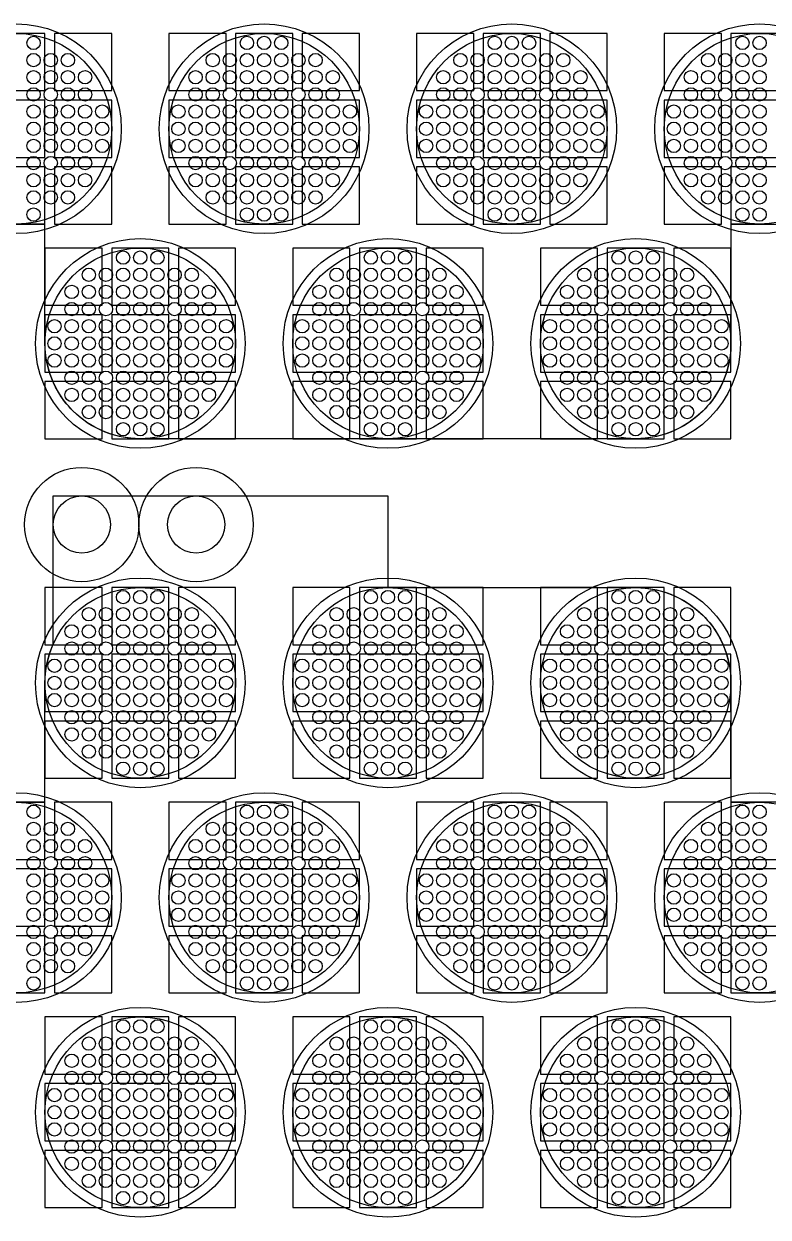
# Model space of a CAD drawing. Extents: x -49 to 54, y -38 to 38.
# Drawn here: x 28.02 to 31.93, y -14.69 to -8.43 of the extents above; entities that cross this region are included whole.
import ezdxf

# ---------------------------------------------------------------- set-up
doc = ezdxf.new("R2010")
doc.units = 0
for name, color, linetype in [('ADHESIVE_VIA_OPENINGS', 30, 'CONTINUOUS'), ('BACK_LAYER', 5, 'CONTINUOUS'), ('COND_LAYER_LOWER_ELECTRODE', 6, 'CONTINUOUS'), ('CONDUCTIVE_LAYER_BACK_LAYER', 2, 'CONTINUOUS'), ('EMITTER', 3, 'CONTINUOUS'), ('LOWER_ELECTRODE', 1, 'CONTINUOUS'), ('SUBSTRATE_VIA', 4, 'CONTINUOUS')]:
    doc.layers.add(name, color=color, linetype=linetype)

msp = doc.modelspace()

# ---------------------------------------------------------------- linework, layer by layer
at = {"layer": 'ADHESIVE_VIA_OPENINGS'}
for centre in [(28.3233, -11.0564), (28.9233, -11.0564)]:
    msp.add_circle(centre, 0.3, dxfattribs=at)
at = {"layer": 'BACK_LAYER'}
for points in [[(27.8302, -8.7805), (28.1302, -8.7805), (28.1302, -8.4805), (27.8302, -8.4805)], [(28.1802, -8.7805), (28.4802, -8.7805), (28.4802, -8.4805), (28.1802, -8.4805)], [(28.7802, -8.7805), (29.0802, -8.7805), (29.0802, -8.4805), (28.7802, -8.4805)], [(29.1302, -8.7805), (29.4302, -8.7805), (29.4302, -8.4805), (29.1302, -8.4805)], [(29.4802, -8.7805), (29.7802, -8.7805), (29.7802, -8.4805), (29.4802, -8.4805)], [(30.0802, -8.7805), (30.3802, -8.7805), (30.3802, -8.4805), (30.0802, -8.4805)], [(30.4302, -8.7805), (30.7302, -8.7805), (30.7302, -8.4805), (30.4302, -8.4805)], [(30.7802, -8.7805), (31.0802, -8.7805), (31.0802, -8.4805), (30.7802, -8.4805)], [(31.3802, -8.7805), (31.6802, -8.7805), (31.6802, -8.4805), (31.3802, -8.4805)], [(31.7302, -8.7805), (32.0302, -8.7805), (32.0302, -8.4805), (31.7302, -8.4805)], [(27.8302, -9.1305), (28.1302, -9.1305), (28.1302, -8.8305), (27.8302, -8.8305)], [(28.1802, -9.1305), (28.4802, -9.1305), (28.4802, -8.8305), (28.1802, -8.8305)], [(28.7802, -9.1305), (29.0802, -9.1305), (29.0802, -8.8305), (28.7802, -8.8305)], [(29.1302, -9.1305), (29.4302, -9.1305), (29.4302, -8.8305), (29.1302, -8.8305)], [(29.4802, -9.1305), (29.7802, -9.1305), (29.7802, -8.8305), (29.4802, -8.8305)], [(30.0802, -9.1305), (30.3802, -9.1305), (30.3802, -8.8305), (30.0802, -8.8305)], [(30.4302, -9.1305), (30.7302, -9.1305), (30.7302, -8.8305), (30.4302, -8.8305)], [(30.7802, -9.1305), (31.0802, -9.1305), (31.0802, -8.8305), (30.7802, -8.8305)], [(31.3802, -9.1305), (31.6802, -9.1305), (31.6802, -8.8305), (31.3802, -8.8305)], [(31.7302, -9.1305), (32.0302, -9.1305), (32.0302, -8.8305), (31.7302, -8.8305)], [(27.8302, -9.4805), (28.1302, -9.4805), (28.1302, -9.1805), (27.8302, -9.1805)], [(28.1802, -9.4805), (28.4802, -9.4805), (28.4802, -9.1805), (28.1802, -9.1805)], [(28.7802, -9.4805), (29.0802, -9.4805), (29.0802, -9.1805), (28.7802, -9.1805)], [(29.1302, -9.4805), (29.4302, -9.4805), (29.4302, -9.1805), (29.1302, -9.1805)], [(29.4802, -9.4805), (29.7802, -9.4805), (29.7802, -9.1805), (29.4802, -9.1805)], [(30.0802, -9.4805), (30.3802, -9.4805), (30.3802, -9.1805), (30.0802, -9.1805)], [(30.4302, -9.4805), (30.7302, -9.4805), (30.7302, -9.1805), (30.4302, -9.1805)], [(30.7802, -9.4805), (31.0802, -9.4805), (31.0802, -9.1805), (30.7802, -9.1805)], [(31.3802, -9.4805), (31.6802, -9.4805), (31.6802, -9.1805), (31.3802, -9.1805)], [(31.7302, -9.4805), (32.0302, -9.4805), (32.0302, -9.1805), (31.7302, -9.1805)], [(28.1302, -9.9063), (28.4302, -9.9063), (28.4302, -9.6063), (28.1302, -9.6063)], [(28.4802, -9.9063), (28.7802, -9.9063), (28.7802, -9.6063), (28.4802, -9.6063)], [(28.8302, -9.9063), (29.1302, -9.9063), (29.1302, -9.6063), (28.8302, -9.6063)], [(29.4302, -9.9063), (29.7302, -9.9063), (29.7302, -9.6063), (29.4302, -9.6063)], [(29.7802, -9.9063), (30.0802, -9.9063), (30.0802, -9.6063), (29.7802, -9.6063)], [(30.1302, -9.9063), (30.4302, -9.9063), (30.4302, -9.6063), (30.1302, -9.6063)], [(30.7302, -9.9063), (31.0302, -9.9063), (31.0302, -9.6063), (30.7302, -9.6063)], [(31.0802, -9.9063), (31.3802, -9.9063), (31.3802, -9.6063), (31.0802, -9.6063)], [(31.4302, -9.9063), (31.7302, -9.9063), (31.7302, -9.6063), (31.4302, -9.6063)], [(28.1302, -10.2563), (28.4302, -10.2563), (28.4302, -9.9563), (28.1302, -9.9563)], [(28.4802, -10.2563), (28.7802, -10.2563), (28.7802, -9.9563), (28.4802, -9.9563)], [(28.8302, -10.2563), (29.1302, -10.2563), (29.1302, -9.9563), (28.8302, -9.9563)], [(29.4302, -10.2563), (29.7302, -10.2563), (29.7302, -9.9563), (29.4302, -9.9563)], [(29.7802, -10.2563), (30.0802, -10.2563), (30.0802, -9.9563), (29.7802, -9.9563)], [(30.1302, -10.2563), (30.4302, -10.2563), (30.4302, -9.9563), (30.1302, -9.9563)], [(30.7302, -10.2563), (31.0302, -10.2563), (31.0302, -9.9563), (30.7302, -9.9563)], [(31.0802, -10.2563), (31.3802, -10.2563), (31.3802, -9.9563), (31.0802, -9.9563)], [(31.4302, -10.2563), (31.7302, -10.2563), (31.7302, -9.9563), (31.4302, -9.9563)], [(28.1302, -10.6063), (28.4302, -10.6063), (28.4302, -10.3063), (28.1302, -10.3063)], [(28.4802, -10.6063), (28.7802, -10.6063), (28.7802, -10.3063), (28.4802, -10.3063)], [(28.8302, -10.6063), (29.1302, -10.6063), (29.1302, -10.3063), (28.8302, -10.3063)], [(29.4302, -10.6063), (29.7302, -10.6063), (29.7302, -10.3063), (29.4302, -10.3063)], [(29.7802, -10.6063), (30.0802, -10.6063), (30.0802, -10.3063), (29.7802, -10.3063)], [(30.1302, -10.6063), (30.4302, -10.6063), (30.4302, -10.3063), (30.1302, -10.3063)], [(30.7302, -10.6063), (31.0302, -10.6063), (31.0302, -10.3063), (30.7302, -10.3063)], [(31.0802, -10.6063), (31.3802, -10.6063), (31.3802, -10.3063), (31.0802, -10.3063)], [(31.4302, -10.6063), (31.7302, -10.6063), (31.7302, -10.3063), (31.4302, -10.3063)], [(28.1302, -11.6867), (28.4302, -11.6867), (28.4302, -11.3867), (28.1302, -11.3867)], [(28.4802, -11.6867), (28.7802, -11.6867), (28.7802, -11.3867), (28.4802, -11.3867)], [(28.8302, -11.6867), (29.1302, -11.6867), (29.1302, -11.3867), (28.8302, -11.3867)], [(29.4302, -11.6867), (29.7302, -11.6867), (29.7302, -11.3867), (29.4302, -11.3867)], [(29.7802, -11.6867), (30.0802, -11.6867), (30.0802, -11.3867), (29.7802, -11.3867)], [(30.1302, -11.6867), (30.4302, -11.6867), (30.4302, -11.3867), (30.1302, -11.3867)], [(30.7302, -11.6867), (31.0302, -11.6867), (31.0302, -11.3867), (30.7302, -11.3867)], [(31.0802, -11.6867), (31.3802, -11.6867), (31.3802, -11.3867), (31.0802, -11.3867)], [(31.4302, -11.6867), (31.7302, -11.6867), (31.7302, -11.3867), (31.4302, -11.3867)], [(28.1302, -12.0367), (28.4302, -12.0367), (28.4302, -11.7367), (28.1302, -11.7367)], [(28.4802, -12.0367), (28.7802, -12.0367), (28.7802, -11.7367), (28.4802, -11.7367)], [(28.8302, -12.0367), (29.1302, -12.0367), (29.1302, -11.7367), (28.8302, -11.7367)], [(29.4302, -12.0367), (29.7302, -12.0367), (29.7302, -11.7367), (29.4302, -11.7367)], [(29.7802, -12.0367), (30.0802, -12.0367), (30.0802, -11.7367), (29.7802, -11.7367)], [(30.1302, -12.0367), (30.4302, -12.0367), (30.4302, -11.7367), (30.1302, -11.7367)], [(30.7302, -12.0367), (31.0302, -12.0367), (31.0302, -11.7367), (30.7302, -11.7367)], [(31.0802, -12.0367), (31.3802, -12.0367), (31.3802, -11.7367), (31.0802, -11.7367)], [(31.4302, -12.0367), (31.7302, -12.0367), (31.7302, -11.7367), (31.4302, -11.7367)], [(28.1302, -12.3867), (28.4302, -12.3867), (28.4302, -12.0867), (28.1302, -12.0867)], [(28.4802, -12.3867), (28.7802, -12.3867), (28.7802, -12.0867), (28.4802, -12.0867)], [(28.8302, -12.3867), (29.1302, -12.3867), (29.1302, -12.0867), (28.8302, -12.0867)], [(29.4302, -12.3867), (29.7302, -12.3867), (29.7302, -12.0867), (29.4302, -12.0867)], [(29.7802, -12.3867), (30.0802, -12.3867), (30.0802, -12.0867), (29.7802, -12.0867)], [(30.1302, -12.3867), (30.4302, -12.3867), (30.4302, -12.0867), (30.1302, -12.0867)], [(30.7302, -12.3867), (31.0302, -12.3867), (31.0302, -12.0867), (30.7302, -12.0867)], [(31.0802, -12.3867), (31.3802, -12.3867), (31.3802, -12.0867), (31.0802, -12.0867)], [(31.4302, -12.3867), (31.7302, -12.3867), (31.7302, -12.0867), (31.4302, -12.0867)], [(27.8302, -12.8125), (28.1302, -12.8125), (28.1302, -12.5125), (27.8302, -12.5125)], [(28.1802, -12.8125), (28.4802, -12.8125), (28.4802, -12.5125), (28.1802, -12.5125)], [(28.7802, -12.8125), (29.0802, -12.8125), (29.0802, -12.5125), (28.7802, -12.5125)], [(29.1302, -12.8125), (29.4302, -12.8125), (29.4302, -12.5125), (29.1302, -12.5125)], [(29.4802, -12.8125), (29.7802, -12.8125), (29.7802, -12.5125), (29.4802, -12.5125)], [(30.0802, -12.8125), (30.3802, -12.8125), (30.3802, -12.5125), (30.0802, -12.5125)], [(30.4302, -12.8125), (30.7302, -12.8125), (30.7302, -12.5125), (30.4302, -12.5125)], [(30.7802, -12.8125), (31.0802, -12.8125), (31.0802, -12.5125), (30.7802, -12.5125)], [(31.3802, -12.8125), (31.6802, -12.8125), (31.6802, -12.5125), (31.3802, -12.5125)], [(31.7302, -12.8125), (32.0302, -12.8125), (32.0302, -12.5125), (31.7302, -12.5125)], [(27.8302, -13.1625), (28.1302, -13.1625), (28.1302, -12.8625), (27.8302, -12.8625)], [(28.1802, -13.1625), (28.4802, -13.1625), (28.4802, -12.8625), (28.1802, -12.8625)], [(28.7802, -13.1625), (29.0802, -13.1625), (29.0802, -12.8625), (28.7802, -12.8625)], [(29.1302, -13.1625), (29.4302, -13.1625), (29.4302, -12.8625), (29.1302, -12.8625)], [(29.4802, -13.1625), (29.7802, -13.1625), (29.7802, -12.8625), (29.4802, -12.8625)], [(30.0802, -13.1625), (30.3802, -13.1625), (30.3802, -12.8625), (30.0802, -12.8625)], [(30.4302, -13.1625), (30.7302, -13.1625), (30.7302, -12.8625), (30.4302, -12.8625)], [(30.7802, -13.1625), (31.0802, -13.1625), (31.0802, -12.8625), (30.7802, -12.8625)], [(31.3802, -13.1625), (31.6802, -13.1625), (31.6802, -12.8625), (31.3802, -12.8625)], [(31.7302, -13.1625), (32.0302, -13.1625), (32.0302, -12.8625), (31.7302, -12.8625)], [(27.8302, -13.5125), (28.1302, -13.5125), (28.1302, -13.2125), (27.8302, -13.2125)], [(28.1802, -13.5125), (28.4802, -13.5125), (28.4802, -13.2125), (28.1802, -13.2125)], [(28.7802, -13.5125), (29.0802, -13.5125), (29.0802, -13.2125), (28.7802, -13.2125)], [(29.1302, -13.5125), (29.4302, -13.5125), (29.4302, -13.2125), (29.1302, -13.2125)], [(29.4802, -13.5125), (29.7802, -13.5125), (29.7802, -13.2125), (29.4802, -13.2125)], [(30.0802, -13.5125), (30.3802, -13.5125), (30.3802, -13.2125), (30.0802, -13.2125)], [(30.4302, -13.5125), (30.7302, -13.5125), (30.7302, -13.2125), (30.4302, -13.2125)], [(30.7802, -13.5125), (31.0802, -13.5125), (31.0802, -13.2125), (30.7802, -13.2125)], [(31.3802, -13.5125), (31.6802, -13.5125), (31.6802, -13.2125), (31.3802, -13.2125)], [(31.7302, -13.5125), (32.0302, -13.5125), (32.0302, -13.2125), (31.7302, -13.2125)], [(28.1302, -13.9384), (28.4302, -13.9384), (28.4302, -13.6384), (28.1302, -13.6384)], [(28.4802, -13.9384), (28.7802, -13.9384), (28.7802, -13.6384), (28.4802, -13.6384)], [(28.8302, -13.9384), (29.1302, -13.9384), (29.1302, -13.6384), (28.8302, -13.6384)], [(29.4302, -13.9384), (29.7302, -13.9384), (29.7302, -13.6384), (29.4302, -13.6384)], [(29.7802, -13.9384), (30.0802, -13.9384), (30.0802, -13.6384), (29.7802, -13.6384)], [(30.1302, -13.9384), (30.4302, -13.9384), (30.4302, -13.6384), (30.1302, -13.6384)], [(30.7302, -13.9384), (31.0302, -13.9384), (31.0302, -13.6384), (30.7302, -13.6384)], [(31.0802, -13.9384), (31.3802, -13.9384), (31.3802, -13.6384), (31.0802, -13.6384)], [(31.4302, -13.9384), (31.7302, -13.9384), (31.7302, -13.6384), (31.4302, -13.6384)], [(28.1302, -14.2884), (28.4302, -14.2884), (28.4302, -13.9884), (28.1302, -13.9884)], [(28.4802, -14.2884), (28.7802, -14.2884), (28.7802, -13.9884), (28.4802, -13.9884)], [(28.8302, -14.2884), (29.1302, -14.2884), (29.1302, -13.9884), (28.8302, -13.9884)], [(29.4302, -14.2884), (29.7302, -14.2884), (29.7302, -13.9884), (29.4302, -13.9884)], [(29.7802, -14.2884), (30.0802, -14.2884), (30.0802, -13.9884), (29.7802, -13.9884)], [(30.1302, -14.2884), (30.4302, -14.2884), (30.4302, -13.9884), (30.1302, -13.9884)], [(30.7302, -14.2884), (31.0302, -14.2884), (31.0302, -13.9884), (30.7302, -13.9884)], [(31.0802, -14.2884), (31.3802, -14.2884), (31.3802, -13.9884), (31.0802, -13.9884)], [(31.4302, -14.2884), (31.7302, -14.2884), (31.7302, -13.9884), (31.4302, -13.9884)], [(28.1302, -14.6384), (28.4302, -14.6384), (28.4302, -14.3384), (28.1302, -14.3384)], [(28.4802, -14.6384), (28.7802, -14.6384), (28.7802, -14.3384), (28.4802, -14.3384)], [(28.8302, -14.6384), (29.1302, -14.6384), (29.1302, -14.3384), (28.8302, -14.3384)], [(29.4302, -14.6384), (29.7302, -14.6384), (29.7302, -14.3384), (29.4302, -14.3384)], [(29.7802, -14.6384), (30.0802, -14.6384), (30.0802, -14.3384), (29.7802, -14.3384)], [(30.1302, -14.6384), (30.4302, -14.6384), (30.4302, -14.3384), (30.1302, -14.3384)], [(30.7302, -14.6384), (31.0302, -14.6384), (31.0302, -14.3384), (30.7302, -14.3384)], [(31.0802, -14.6384), (31.3802, -14.6384), (31.3802, -14.3384), (31.0802, -14.3384)], [(31.4302, -14.6384), (31.7302, -14.6384), (31.7302, -14.3384), (31.4302, -14.3384)]]:
    msp.add_lwpolyline(points, close=True, dxfattribs=at)
at = {"layer": 'COND_LAYER_LOWER_ELECTRODE'}
for centre in [(27.9802, -8.9805), (29.2802, -8.9805), (30.5802, -8.9805), (31.8802, -8.9805), (28.6302, -10.1063), (29.9302, -10.1063), (31.2302, -10.1063), (28.6302, -11.8867), (29.9302, -11.8867), (31.2302, -11.8867), (27.9802, -13.0125), (29.2802, -13.0125), (30.5802, -13.0125), (31.8802, -13.0125), (28.6302, -14.1384), (29.9302, -14.1384), (31.2302, -14.1384)]:
    msp.add_circle(centre, 0.55, dxfattribs=at)
at = {"layer": 'CONDUCTIVE_LAYER_BACK_LAYER'}
for points in [[(31.9298, -9.478), (31.91, -9.4796), (31.8902, -9.4804), (31.7302, -9.4804), (31.7302, -10.1063), (31.7298, -10.1262), (31.7286, -10.146), (31.7267, -10.1658), (31.7239, -10.1855), (31.7204, -10.2051), (31.7161, -10.2245), (31.711, -10.2437), (31.7051, -10.2627), (31.6985, -10.2815), (31.6912, -10.2999), (31.6831, -10.3181), (31.6744, -10.336), (31.6649, -10.3534), (31.6547, -10.3705), (31.6439, -10.3872), (31.6324, -10.4034), (31.6203, -10.4192), (31.6075, -10.4344), (31.5942, -10.4492), (31.5802, -10.4634), (31.5658, -10.477), (31.5508, -10.49), (31.5353, -10.5025), (31.5193, -10.5143), (31.5028, -10.5255), (31.4859, -10.536), (31.4687, -10.5458), (31.451, -10.5549), (31.433, -10.5634), (31.4147, -10.5711), (31.396, -10.578), (31.3771, -10.5842), (31.358, -10.5897), (31.3387, -10.5944), (31.3192, -10.5983), (31.2996, -10.6015), (31.2798, -10.6038), (31.26, -10.6054), (31.2402, -10.6062), (28.6203, -10.6062), (28.6004, -10.6054), (28.5806, -10.6038), (28.5609, -10.6015), (28.5412, -10.5983), (28.5217, -10.5944), (28.5024, -10.5897), (28.4833, -10.5842), (28.4644, -10.578), (28.4458, -10.5711), (28.4275, -10.5634), (28.4094, -10.5549), (28.3918, -10.5458), (28.3745, -10.536), (28.3576, -10.5255), (28.3412, -10.5143), (28.3252, -10.5025), (28.3097, -10.49), (28.2947, -10.477), (28.2802, -10.4634), (28.2663, -10.4492), (28.2529, -10.4344), (28.2402, -10.4192), (28.2281, -10.4034), (28.2166, -10.3872), (28.2057, -10.3705), (28.1956, -10.3534), (28.1861, -10.336), (28.1773, -10.3181), (28.1692, -10.2999), (28.1619, -10.2815), (28.1553, -10.2627), (28.1495, -10.2437), (28.1444, -10.2245), (28.1401, -10.2051), (28.1365, -10.1855), (28.1338, -10.1658), (28.1318, -10.146), (28.1306, -10.1262), (28.1302, -10.1063), (28.1302, -9.4804), (27.9703, -9.4804)], [(27.9703, -12.5126), (28.1302, -12.5126), (28.1302, -11.8867), (28.1306, -11.8668), (28.1318, -11.847), (28.1338, -11.8272), (28.1365, -11.8075), (28.1401, -11.7879), (28.1444, -11.7685), (28.1495, -11.7493), (28.1553, -11.7303), (28.1619, -11.7115), (28.1692, -11.6931), (28.1733, -11.6839), (28.1733, -10.9064), (29.9302, -10.9064), (29.9302, -11.3868), (31.2402, -11.3868), (31.26, -11.3876), (31.2798, -11.3892), (31.2996, -11.3915), (31.3192, -11.3947), (31.3387, -11.3986), (31.358, -11.4033), (31.3771, -11.4088), (31.396, -11.415), (31.4147, -11.422), (31.433, -11.4297), (31.451, -11.4381), (31.4687, -11.4472), (31.4859, -11.457), (31.5028, -11.4675), (31.5193, -11.4787), (31.5353, -11.4905), (31.5508, -11.503), (31.5658, -11.516), (31.5802, -11.5296), (31.5942, -11.5438), (31.6075, -11.5586), (31.6203, -11.5738), (31.6324, -11.5896), (31.6439, -11.6058), (31.6547, -11.6225), (31.6649, -11.6396), (31.6744, -11.657), (31.6831, -11.6749), (31.6912, -11.6931), (31.6985, -11.7115), (31.7051, -11.7303), (31.711, -11.7493), (31.7161, -11.7685), (31.7204, -11.7879), (31.7239, -11.8075), (31.7267, -11.8272), (31.7286, -11.847), (31.7298, -11.8668), (31.7302, -11.8867), (31.7302, -12.5126), (31.8902, -12.5126), (31.91, -12.5134), (31.9298, -12.515)]]:
    msp.add_lwpolyline(points, dxfattribs=at)
at = {"layer": 'EMITTER'}
for centre in [(27.9802, -8.9805), (29.2802, -8.9805), (30.5802, -8.9805), (31.8802, -8.9805), (28.6302, -10.1063), (29.9302, -10.1063), (31.2302, -10.1063), (28.6302, -11.8867), (29.9302, -11.8867), (31.2302, -11.8867), (27.9802, -13.0125), (29.2802, -13.0125), (30.5802, -13.0125), (31.8802, -13.0125), (28.6302, -14.1384), (29.9302, -14.1384), (31.2302, -14.1384)]:
    msp.add_circle(centre, 0.5, dxfattribs=at)
at = {"layer": 'LOWER_ELECTRODE'}
for centre in [(28.0702, -8.5305), (29.1902, -8.5305), (29.2802, -8.5305), (29.3702, -8.5305), (30.4902, -8.5305), (30.5802, -8.5305), (30.6702, -8.5305), (31.7902, -8.5305), (31.8802, -8.5305), (28.0702, -8.6205), (28.1602, -8.6205), (28.2502, -8.6205), (29.0102, -8.6205), (29.1002, -8.6205), (29.1902, -8.6205), (29.2802, -8.6205), (29.3702, -8.6205), (29.4602, -8.6205), (29.5502, -8.6205), (30.3102, -8.6205), (30.4002, -8.6205), (30.4902, -8.6205), (30.5802, -8.6205), (30.6702, -8.6205), (30.7602, -8.6205), (30.8502, -8.6205), (31.6102, -8.6205), (31.7002, -8.6205), (31.7902, -8.6205), (31.8802, -8.6205), (28.0702, -8.7105), (28.1602, -8.7105), (28.2502, -8.7105), (28.3402, -8.7105), (28.9202, -8.7105), (29.0102, -8.7105), (29.1002, -8.7105), (29.1902, -8.7105), (29.2802, -8.7105), (29.3702, -8.7105), (29.4602, -8.7105), (29.5502, -8.7105), (29.6402, -8.7105), (30.2202, -8.7105), (30.3102, -8.7105), (30.4002, -8.7105), (30.4902, -8.7105), (30.5802, -8.7105), (30.6702, -8.7105), (30.7602, -8.7105), (30.8502, -8.7105), (30.9402, -8.7105), (31.5202, -8.7105), (31.6102, -8.7105), (31.7002, -8.7105), (31.7902, -8.7105), (31.8802, -8.7105), (28.0702, -8.8005), (28.1602, -8.8005), (28.2502, -8.8005), (28.3402, -8.8005), (28.9202, -8.8005), (29.0102, -8.8005), (29.1002, -8.8005), (29.1902, -8.8005), (29.2802, -8.8005), (29.3702, -8.8005), (29.4602, -8.8005), (29.5502, -8.8005), (29.6402, -8.8005), (30.2202, -8.8005), (30.3102, -8.8005), (30.4002, -8.8005), (30.4902, -8.8005), (30.5802, -8.8005), (30.6702, -8.8005), (30.7602, -8.8005), (30.8502, -8.8005), (30.9402, -8.8005), (31.5202, -8.8005), (31.6102, -8.8005), (31.7002, -8.8005), (31.7902, -8.8005), (31.8802, -8.8005), (28.0702, -8.8905), (28.1602, -8.8905), (28.2502, -8.8905), (28.3402, -8.8905), (28.4302, -8.8905), (28.8302, -8.8905), (28.9202, -8.8905), (29.0102, -8.8905), (29.1002, -8.8905), (29.1902, -8.8905), (29.2802, -8.8905), (29.3702, -8.8905), (29.4602, -8.8905), (29.5502, -8.8905), (29.6402, -8.8905), (29.7302, -8.8905), (30.1302, -8.8905), (30.2202, -8.8905), (30.3102, -8.8905), (30.4002, -8.8905), (30.4902, -8.8905), (30.5802, -8.8905), (30.6702, -8.8905), (30.7602, -8.8905), (30.8502, -8.8905), (30.9402, -8.8905), (31.0302, -8.8905), (31.4302, -8.8905), (31.5202, -8.8905), (31.6102, -8.8905), (31.7002, -8.8905), (31.7902, -8.8905), (31.8802, -8.8905), (28.0702, -8.9805), (28.1602, -8.9805), (28.2502, -8.9805), (28.3402, -8.9805), (28.4302, -8.9805), (28.8302, -8.9805), (28.9202, -8.9805), (29.0102, -8.9805), (29.1002, -8.9805), (29.1902, -8.9805), (29.2802, -8.9805), (29.3702, -8.9805), (29.4602, -8.9805), (29.5502, -8.9805), (29.6402, -8.9805), (29.7302, -8.9805), (30.1302, -8.9805), (30.2202, -8.9805), (30.3102, -8.9805), (30.4002, -8.9805), (30.4902, -8.9805), (30.5802, -8.9805), (30.6702, -8.9805), (30.7602, -8.9805), (30.8502, -8.9805), (30.9402, -8.9805), (31.0302, -8.9805), (31.4302, -8.9805), (31.5202, -8.9805), (31.6102, -8.9805), (31.7002, -8.9805), (31.7902, -8.9805), (31.8802, -8.9805), (28.0702, -9.0705), (28.1602, -9.0705), (28.2502, -9.0705), (28.3402, -9.0705), (28.4302, -9.0705), (28.8302, -9.0705), (28.9202, -9.0705), (29.0102, -9.0705), (29.1002, -9.0705), (29.1902, -9.0705), (29.2802, -9.0705), (29.3702, -9.0705), (29.4602, -9.0705), (29.5502, -9.0705), (29.6402, -9.0705), (29.7302, -9.0705), (30.1302, -9.0705), (30.2202, -9.0705), (30.3102, -9.0705), (30.4002, -9.0705), (30.4902, -9.0705), (30.5802, -9.0705), (30.6702, -9.0705), (30.7602, -9.0705), (30.8502, -9.0705), (30.9402, -9.0705), (31.0302, -9.0705), (31.4302, -9.0705), (31.5202, -9.0705), (31.6102, -9.0705), (31.7002, -9.0705), (31.7902, -9.0705), (31.8802, -9.0705), (28.0702, -9.1605), (28.1602, -9.1605), (28.2502, -9.1605), (28.3402, -9.1605), (28.9202, -9.1605), (29.0102, -9.1605), (29.1002, -9.1605), (29.1902, -9.1605), (29.2802, -9.1605), (29.3702, -9.1605), (29.4602, -9.1605), (29.5502, -9.1605), (29.6402, -9.1605), (30.2202, -9.1605), (30.3102, -9.1605), (30.4002, -9.1605), (30.4902, -9.1605), (30.5802, -9.1605), (30.6702, -9.1605), (30.7602, -9.1605), (30.8502, -9.1605), (30.9402, -9.1605), (31.5202, -9.1605), (31.6102, -9.1605), (31.7002, -9.1605), (31.7902, -9.1605), (31.8802, -9.1605), (28.0702, -9.2505), (28.1602, -9.2505), (28.2502, -9.2505), (28.3402, -9.2505), (28.9202, -9.2505), (29.0102, -9.2505), (29.1002, -9.2505), (29.1902, -9.2505), (29.2802, -9.2505), (29.3702, -9.2505), (29.4602, -9.2505), (29.5502, -9.2505), (29.6402, -9.2505), (30.2202, -9.2505), (30.3102, -9.2505), (30.4002, -9.2505), (30.4902, -9.2505), (30.5802, -9.2505), (30.6702, -9.2505), (30.7602, -9.2505), (30.8502, -9.2505), (30.9402, -9.2505), (31.5202, -9.2505), (31.6102, -9.2505), (31.7002, -9.2505), (31.7902, -9.2505), (31.8802, -9.2505), (28.0702, -9.3405), (28.1602, -9.3405), (28.2502, -9.3405), (29.0102, -9.3405), (29.1002, -9.3405), (29.1902, -9.3405), (29.2802, -9.3405), (29.3702, -9.3405), (29.4602, -9.3405), (29.5502, -9.3405), (30.3102, -9.3405), (30.4002, -9.3405), (30.4902, -9.3405), (30.5802, -9.3405), (30.6702, -9.3405), (30.7602, -9.3405), (30.8502, -9.3405), (31.6102, -9.3405), (31.7002, -9.3405), (31.7902, -9.3405), (31.8802, -9.3405), (28.0702, -9.4305), (29.1902, -9.4305), (29.2802, -9.4305), (29.3702, -9.4305), (30.4902, -9.4305), (30.5802, -9.4305), (30.6702, -9.4305), (31.7902, -9.4305), (31.8802, -9.4305), (28.5402, -9.6563), (28.6302, -9.6563), (28.7202, -9.6563), (29.8402, -9.6563), (29.9302, -9.6563), (30.0202, -9.6563), (31.1402, -9.6563), (31.2302, -9.6563), (31.3202, -9.6563), (28.3602, -9.7463), (28.4502, -9.7463), (28.5402, -9.7463), (28.6302, -9.7463), (28.7202, -9.7463), (28.8102, -9.7463), (28.9002, -9.7463), (29.6602, -9.7463), (29.7502, -9.7463), (29.8402, -9.7463), (29.9302, -9.7463), (30.0202, -9.7463), (30.1102, -9.7463), (30.2002, -9.7463), (30.9602, -9.7463), (31.0502, -9.7463), (31.1402, -9.7463), (31.2302, -9.7463), (31.3202, -9.7463), (31.4102, -9.7463), (31.5002, -9.7463), (28.2702, -9.8363), (28.3602, -9.8363), (28.4502, -9.8363), (28.5402, -9.8363), (28.6302, -9.8363), (28.7202, -9.8363), (28.8102, -9.8363), (28.9002, -9.8363), (28.9902, -9.8363), (29.5702, -9.8363), (29.6602, -9.8363), (29.7502, -9.8363), (29.8402, -9.8363), (29.9302, -9.8363), (30.0202, -9.8363), (30.1102, -9.8363), (30.2002, -9.8363), (30.2902, -9.8363), (30.8702, -9.8363), (30.9602, -9.8363), (31.0502, -9.8363), (31.1402, -9.8363), (31.2302, -9.8363), (31.3202, -9.8363), (31.4102, -9.8363), (31.5002, -9.8363), (31.5902, -9.8363), (28.2702, -9.9263), (28.3602, -9.9263), (28.4502, -9.9263), (28.5402, -9.9263), (28.6302, -9.9263), (28.7202, -9.9263), (28.8102, -9.9263), (28.9002, -9.9263), (28.9902, -9.9263), (29.5702, -9.9263), (29.6602, -9.9263), (29.7502, -9.9263), (29.8402, -9.9263), (29.9302, -9.9263), (30.0202, -9.9263), (30.1102, -9.9263), (30.2002, -9.9263), (30.2902, -9.9263), (30.8702, -9.9263), (30.9602, -9.9263), (31.0502, -9.9263), (31.1402, -9.9263), (31.2302, -9.9263), (31.3202, -9.9263), (31.4102, -9.9263), (31.5002, -9.9263), (31.5902, -9.9263), (28.1802, -10.0163), (28.2702, -10.0163), (28.3602, -10.0163), (28.4502, -10.0163), (28.5402, -10.0163), (28.6302, -10.0163), (28.7202, -10.0163), (28.8102, -10.0163), (28.9002, -10.0163), (28.9902, -10.0163), (29.0802, -10.0163), (29.4802, -10.0163), (29.5702, -10.0163), (29.6602, -10.0163), (29.7502, -10.0163), (29.8402, -10.0163), (29.9302, -10.0163), (30.0202, -10.0163), (30.1102, -10.0163), (30.2002, -10.0163), (30.2902, -10.0163), (30.3802, -10.0163), (30.7802, -10.0163), (30.8702, -10.0163), (30.9602, -10.0163), (31.0502, -10.0163), (31.1402, -10.0163), (31.2302, -10.0163), (31.3202, -10.0163), (31.4102, -10.0163), (31.5002, -10.0163), (31.5902, -10.0163), (31.6802, -10.0163), (28.1802, -10.1063), (28.2702, -10.1063), (28.3602, -10.1063), (28.4502, -10.1063), (28.5402, -10.1063), (28.6302, -10.1063), (28.7202, -10.1063), (28.8102, -10.1063), (28.9002, -10.1063), (28.9902, -10.1063), (29.0802, -10.1063), (29.4802, -10.1063), (29.5702, -10.1063), (29.6602, -10.1063), (29.7502, -10.1063), (29.8402, -10.1063), (29.9302, -10.1063), (30.0202, -10.1063), (30.1102, -10.1063), (30.2002, -10.1063), (30.2902, -10.1063), (30.3802, -10.1063), (30.7802, -10.1063), (30.8702, -10.1063), (30.9602, -10.1063), (31.0502, -10.1063), (31.1402, -10.1063), (31.2302, -10.1063), (31.3202, -10.1063), (31.4102, -10.1063), (31.5002, -10.1063), (31.5902, -10.1063), (31.6802, -10.1063), (28.1802, -10.1963), (28.2702, -10.1963), (28.3602, -10.1963), (28.4502, -10.1963), (28.5402, -10.1963), (28.6302, -10.1963), (28.7202, -10.1963), (28.8102, -10.1963), (28.9002, -10.1963), (28.9902, -10.1963), (29.0802, -10.1963), (29.4802, -10.1963), (29.5702, -10.1963), (29.6602, -10.1963), (29.7502, -10.1963), (29.8402, -10.1963), (29.9302, -10.1963), (30.0202, -10.1963), (30.1102, -10.1963), (30.2002, -10.1963), (30.2902, -10.1963), (30.3802, -10.1963), (30.7802, -10.1963), (30.8702, -10.1963), (30.9602, -10.1963), (31.0502, -10.1963), (31.1402, -10.1963), (31.2302, -10.1963), (31.3202, -10.1963), (31.4102, -10.1963), (31.5002, -10.1963), (31.5902, -10.1963), (31.6802, -10.1963), (28.2702, -10.2863), (28.3602, -10.2863), (28.4502, -10.2863), (28.5402, -10.2863), (28.6302, -10.2863), (28.7202, -10.2863), (28.8102, -10.2863), (28.9002, -10.2863), (28.9902, -10.2863), (29.5702, -10.2863), (29.6602, -10.2863), (29.7502, -10.2863), (29.8402, -10.2863), (29.9302, -10.2863), (30.0202, -10.2863), (30.1102, -10.2863), (30.2002, -10.2863), (30.2902, -10.2863), (30.8702, -10.2863), (30.9602, -10.2863), (31.0502, -10.2863), (31.1402, -10.2863), (31.2302, -10.2863), (31.3202, -10.2863), (31.4102, -10.2863), (31.5002, -10.2863), (31.5902, -10.2863), (28.2702, -10.3763), (28.3602, -10.3763), (28.4502, -10.3763), (28.5402, -10.3763), (28.6302, -10.3763), (28.7202, -10.3763), (28.8102, -10.3763), (28.9002, -10.3763), (28.9902, -10.3763), (29.5702, -10.3763), (29.6602, -10.3763), (29.7502, -10.3763), (29.8402, -10.3763), (29.9302, -10.3763), (30.0202, -10.3763), (30.1102, -10.3763), (30.2002, -10.3763), (30.2902, -10.3763), (30.8702, -10.3763), (30.9602, -10.3763), (31.0502, -10.3763), (31.1402, -10.3763), (31.2302, -10.3763), (31.3202, -10.3763), (31.4102, -10.3763), (31.5002, -10.3763), (31.5902, -10.3763), (28.3602, -10.4663), (28.4502, -10.4663), (28.5402, -10.4663), (28.6302, -10.4663), (28.7202, -10.4663), (28.8102, -10.4663), (28.9002, -10.4663), (29.6602, -10.4663), (29.7502, -10.4663), (29.8402, -10.4663), (29.9302, -10.4663), (30.0202, -10.4663), (30.1102, -10.4663), (30.2002, -10.4663), (30.9602, -10.4663), (31.0502, -10.4663), (31.1402, -10.4663), (31.2302, -10.4663), (31.3202, -10.4663), (31.4102, -10.4663), (31.5002, -10.4663), (28.5402, -10.5563), (28.6302, -10.5563), (28.7202, -10.5563), (29.8402, -10.5563), (29.9302, -10.5563), (30.0202, -10.5563), (31.1402, -10.5563), (31.2302, -10.5563), (31.3202, -10.5563), (28.5402, -11.4367), (28.6302, -11.4367), (28.7202, -11.4367), (29.8402, -11.4367), (29.9302, -11.4367), (30.0202, -11.4367), (31.1402, -11.4367), (31.2302, -11.4367), (31.3202, -11.4367), (28.3602, -11.5267), (28.4502, -11.5267), (28.5402, -11.5267), (28.6302, -11.5267), (28.7202, -11.5267), (28.8102, -11.5267), (28.9002, -11.5267), (29.6602, -11.5267), (29.7502, -11.5267), (29.8402, -11.5267), (29.9302, -11.5267), (30.0202, -11.5267), (30.1102, -11.5267), (30.2002, -11.5267), (30.9602, -11.5267), (31.0502, -11.5267), (31.1402, -11.5267), (31.2302, -11.5267), (31.3202, -11.5267), (31.4102, -11.5267), (31.5002, -11.5267), (28.2702, -11.6167), (28.3602, -11.6167), (28.4502, -11.6167), (28.5402, -11.6167), (28.6302, -11.6167), (28.7202, -11.6167), (28.8102, -11.6167), (28.9002, -11.6167), (28.9902, -11.6167), (29.5702, -11.6167), (29.6602, -11.6167), (29.7502, -11.6167), (29.8402, -11.6167), (29.9302, -11.6167), (30.0202, -11.6167), (30.1102, -11.6167), (30.2002, -11.6167), (30.2902, -11.6167), (30.8702, -11.6167), (30.9602, -11.6167), (31.0502, -11.6167), (31.1402, -11.6167), (31.2302, -11.6167), (31.3202, -11.6167), (31.4102, -11.6167), (31.5002, -11.6167), (31.5902, -11.6167), (28.2702, -11.7067), (28.3602, -11.7067), (28.4502, -11.7067), (28.5402, -11.7067), (28.6302, -11.7067), (28.7202, -11.7067), (28.8102, -11.7067), (28.9002, -11.7067), (28.9902, -11.7067), (29.5702, -11.7067), (29.6602, -11.7067), (29.7502, -11.7067), (29.8402, -11.7067), (29.9302, -11.7067), (30.0202, -11.7067), (30.1102, -11.7067), (30.2002, -11.7067), (30.2902, -11.7067), (30.8702, -11.7067), (30.9602, -11.7067), (31.0502, -11.7067), (31.1402, -11.7067), (31.2302, -11.7067), (31.3202, -11.7067), (31.4102, -11.7067), (31.5002, -11.7067), (31.5902, -11.7067), (28.1802, -11.7967), (28.2702, -11.7967), (28.3602, -11.7967), (28.4502, -11.7967), (28.5402, -11.7967), (28.6302, -11.7967), (28.7202, -11.7967), (28.8102, -11.7967), (28.9002, -11.7967), (28.9902, -11.7967), (29.0802, -11.7967), (29.4802, -11.7967), (29.5702, -11.7967), (29.6602, -11.7967), (29.7502, -11.7967), (29.8402, -11.7967), (29.9302, -11.7967), (30.0202, -11.7967), (30.1102, -11.7967), (30.2002, -11.7967), (30.2902, -11.7967), (30.3802, -11.7967), (30.7802, -11.7967), (30.8702, -11.7967), (30.9602, -11.7967), (31.0502, -11.7967), (31.1402, -11.7967), (31.2302, -11.7967), (31.3202, -11.7967), (31.4102, -11.7967), (31.5002, -11.7967), (31.5902, -11.7967), (31.6802, -11.7967), (28.1802, -11.8867), (28.2702, -11.8867), (28.3602, -11.8867), (28.4502, -11.8867), (28.5402, -11.8867), (28.6302, -11.8867), (28.7202, -11.8867), (28.8102, -11.8867), (28.9002, -11.8867), (28.9902, -11.8867), (29.0802, -11.8867), (29.4802, -11.8867), (29.5702, -11.8867), (29.6602, -11.8867), (29.7502, -11.8867), (29.8402, -11.8867), (29.9302, -11.8867), (30.0202, -11.8867), (30.1102, -11.8867), (30.2002, -11.8867), (30.2902, -11.8867), (30.3802, -11.8867), (30.7802, -11.8867), (30.8702, -11.8867), (30.9602, -11.8867), (31.0502, -11.8867), (31.1402, -11.8867), (31.2302, -11.8867), (31.3202, -11.8867), (31.4102, -11.8867), (31.5002, -11.8867), (31.5902, -11.8867), (31.6802, -11.8867), (28.1802, -11.9767), (28.2702, -11.9767), (28.3602, -11.9767), (28.4502, -11.9767), (28.5402, -11.9767), (28.6302, -11.9767), (28.7202, -11.9767), (28.8102, -11.9767), (28.9002, -11.9767), (28.9902, -11.9767), (29.0802, -11.9767), (29.4802, -11.9767), (29.5702, -11.9767), (29.6602, -11.9767), (29.7502, -11.9767), (29.8402, -11.9767), (29.9302, -11.9767), (30.0202, -11.9767), (30.1102, -11.9767), (30.2002, -11.9767), (30.2902, -11.9767), (30.3802, -11.9767), (30.7802, -11.9767), (30.8702, -11.9767), (30.9602, -11.9767), (31.0502, -11.9767), (31.1402, -11.9767), (31.2302, -11.9767), (31.3202, -11.9767), (31.4102, -11.9767), (31.5002, -11.9767), (31.5902, -11.9767), (31.6802, -11.9767), (28.2702, -12.0667), (28.3602, -12.0667), (28.4502, -12.0667), (28.5402, -12.0667), (28.6302, -12.0667), (28.7202, -12.0667), (28.8102, -12.0667), (28.9002, -12.0667), (28.9902, -12.0667), (29.5702, -12.0667), (29.6602, -12.0667), (29.7502, -12.0667), (29.8402, -12.0667), (29.9302, -12.0667), (30.0202, -12.0667), (30.1102, -12.0667), (30.2002, -12.0667), (30.2902, -12.0667), (30.8702, -12.0667), (30.9602, -12.0667), (31.0502, -12.0667), (31.1402, -12.0667), (31.2302, -12.0667), (31.3202, -12.0667), (31.4102, -12.0667), (31.5002, -12.0667), (31.5902, -12.0667), (28.2702, -12.1567), (28.3602, -12.1567), (28.4502, -12.1567), (28.5402, -12.1567), (28.6302, -12.1567), (28.7202, -12.1567), (28.8102, -12.1567), (28.9002, -12.1567), (28.9902, -12.1567), (29.5702, -12.1567), (29.6602, -12.1567), (29.7502, -12.1567), (29.8402, -12.1567), (29.9302, -12.1567), (30.0202, -12.1567), (30.1102, -12.1567), (30.2002, -12.1567), (30.2902, -12.1567), (30.8702, -12.1567), (30.9602, -12.1567), (31.0502, -12.1567), (31.1402, -12.1567), (31.2302, -12.1567), (31.3202, -12.1567), (31.4102, -12.1567), (31.5002, -12.1567), (31.5902, -12.1567), (28.3602, -12.2467), (28.4502, -12.2467), (28.5402, -12.2467), (28.6302, -12.2467), (28.7202, -12.2467), (28.8102, -12.2467), (28.9002, -12.2467), (29.6602, -12.2467), (29.7502, -12.2467), (29.8402, -12.2467), (29.9302, -12.2467), (30.0202, -12.2467), (30.1102, -12.2467), (30.2002, -12.2467), (30.9602, -12.2467), (31.0502, -12.2467), (31.1402, -12.2467), (31.2302, -12.2467), (31.3202, -12.2467), (31.4102, -12.2467), (31.5002, -12.2467), (28.5402, -12.3367), (28.6302, -12.3367), (28.7202, -12.3367), (29.8402, -12.3367), (29.9302, -12.3367), (30.0202, -12.3367), (31.1402, -12.3367), (31.2302, -12.3367), (31.3202, -12.3367), (28.0702, -12.5625), (29.1902, -12.5625), (29.2802, -12.5625), (29.3702, -12.5625), (30.4902, -12.5625), (30.5802, -12.5625), (30.6702, -12.5625), (31.7902, -12.5625), (31.8802, -12.5625), (28.0702, -12.6525), (28.1602, -12.6525), (28.2502, -12.6525), (29.0102, -12.6525), (29.1002, -12.6525), (29.1902, -12.6525), (29.2802, -12.6525), (29.3702, -12.6525), (29.4602, -12.6525), (29.5502, -12.6525), (30.3102, -12.6525), (30.4002, -12.6525), (30.4902, -12.6525), (30.5802, -12.6525), (30.6702, -12.6525), (30.7602, -12.6525), (30.8502, -12.6525), (31.6102, -12.6525), (31.7002, -12.6525), (31.7902, -12.6525), (31.8802, -12.6525), (28.0702, -12.7425), (28.1602, -12.7425), (28.2502, -12.7425), (28.3402, -12.7425), (28.9202, -12.7425), (29.0102, -12.7425), (29.1002, -12.7425), (29.1902, -12.7425), (29.2802, -12.7425), (29.3702, -12.7425), (29.4602, -12.7425), (29.5502, -12.7425), (29.6402, -12.7425), (30.2202, -12.7425), (30.3102, -12.7425), (30.4002, -12.7425), (30.4902, -12.7425), (30.5802, -12.7425), (30.6702, -12.7425), (30.7602, -12.7425), (30.8502, -12.7425), (30.9402, -12.7425), (31.5202, -12.7425), (31.6102, -12.7425), (31.7002, -12.7425), (31.7902, -12.7425), (31.8802, -12.7425), (28.0702, -12.8325), (28.1602, -12.8325), (28.2502, -12.8325), (28.3402, -12.8325), (28.9202, -12.8325), (29.0102, -12.8325), (29.1002, -12.8325), (29.1902, -12.8325), (29.2802, -12.8325), (29.3702, -12.8325), (29.4602, -12.8325), (29.5502, -12.8325), (29.6402, -12.8325), (30.2202, -12.8325), (30.3102, -12.8325), (30.4002, -12.8325), (30.4902, -12.8325), (30.5802, -12.8325), (30.6702, -12.8325), (30.7602, -12.8325), (30.8502, -12.8325), (30.9402, -12.8325), (31.5202, -12.8325), (31.6102, -12.8325), (31.7002, -12.8325), (31.7902, -12.8325), (31.8802, -12.8325), (28.0702, -12.9225), (28.1602, -12.9225), (28.2502, -12.9225), (28.3402, -12.9225), (28.4302, -12.9225), (28.8302, -12.9225), (28.9202, -12.9225), (29.0102, -12.9225), (29.1002, -12.9225), (29.1902, -12.9225), (29.2802, -12.9225), (29.3702, -12.9225), (29.4602, -12.9225), (29.5502, -12.9225), (29.6402, -12.9225), (29.7302, -12.9225), (30.1302, -12.9225), (30.2202, -12.9225), (30.3102, -12.9225), (30.4002, -12.9225), (30.4902, -12.9225), (30.5802, -12.9225), (30.6702, -12.9225), (30.7602, -12.9225), (30.8502, -12.9225), (30.9402, -12.9225), (31.0302, -12.9225), (31.4302, -12.9225), (31.5202, -12.9225), (31.6102, -12.9225), (31.7002, -12.9225), (31.7902, -12.9225), (31.8802, -12.9225), (28.0702, -13.0125), (28.1602, -13.0125), (28.2502, -13.0125), (28.3402, -13.0125), (28.4302, -13.0125), (28.8302, -13.0125), (28.9202, -13.0125), (29.0102, -13.0125), (29.1002, -13.0125), (29.1902, -13.0125), (29.2802, -13.0125), (29.3702, -13.0125), (29.4602, -13.0125), (29.5502, -13.0125), (29.6402, -13.0125), (29.7302, -13.0125), (30.1302, -13.0125), (30.2202, -13.0125), (30.3102, -13.0125), (30.4002, -13.0125), (30.4902, -13.0125), (30.5802, -13.0125), (30.6702, -13.0125), (30.7602, -13.0125), (30.8502, -13.0125), (30.9402, -13.0125), (31.0302, -13.0125), (31.4302, -13.0125), (31.5202, -13.0125), (31.6102, -13.0125), (31.7002, -13.0125), (31.7902, -13.0125), (31.8802, -13.0125), (28.0702, -13.1025), (28.1602, -13.1025), (28.2502, -13.1025), (28.3402, -13.1025), (28.4302, -13.1025), (28.8302, -13.1025), (28.9202, -13.1025), (29.0102, -13.1025), (29.1002, -13.1025), (29.1902, -13.1025), (29.2802, -13.1025), (29.3702, -13.1025), (29.4602, -13.1025), (29.5502, -13.1025), (29.6402, -13.1025), (29.7302, -13.1025), (30.1302, -13.1025), (30.2202, -13.1025), (30.3102, -13.1025), (30.4002, -13.1025), (30.4902, -13.1025), (30.5802, -13.1025), (30.6702, -13.1025), (30.7602, -13.1025), (30.8502, -13.1025), (30.9402, -13.1025), (31.0302, -13.1025), (31.4302, -13.1025), (31.5202, -13.1025), (31.6102, -13.1025), (31.7002, -13.1025), (31.7902, -13.1025), (31.8802, -13.1025), (28.0702, -13.1925), (28.1602, -13.1925), (28.2502, -13.1925), (28.3402, -13.1925), (28.9202, -13.1925), (29.0102, -13.1925), (29.1002, -13.1925), (29.1902, -13.1925), (29.2802, -13.1925), (29.3702, -13.1925), (29.4602, -13.1925), (29.5502, -13.1925), (29.6402, -13.1925), (30.2202, -13.1925), (30.3102, -13.1925), (30.4002, -13.1925), (30.4902, -13.1925), (30.5802, -13.1925), (30.6702, -13.1925), (30.7602, -13.1925), (30.8502, -13.1925), (30.9402, -13.1925), (31.5202, -13.1925), (31.6102, -13.1925), (31.7002, -13.1925), (31.7902, -13.1925), (31.8802, -13.1925), (28.0702, -13.2825), (28.1602, -13.2825), (28.2502, -13.2825), (28.3402, -13.2825), (28.9202, -13.2825), (29.0102, -13.2825), (29.1002, -13.2825), (29.1902, -13.2825), (29.2802, -13.2825), (29.3702, -13.2825), (29.4602, -13.2825), (29.5502, -13.2825), (29.6402, -13.2825), (30.2202, -13.2825), (30.3102, -13.2825), (30.4002, -13.2825), (30.4902, -13.2825), (30.5802, -13.2825), (30.6702, -13.2825), (30.7602, -13.2825), (30.8502, -13.2825), (30.9402, -13.2825), (31.5202, -13.2825), (31.6102, -13.2825), (31.7002, -13.2825), (31.7902, -13.2825), (31.8802, -13.2825), (28.0702, -13.3725), (28.1602, -13.3725), (28.2502, -13.3725), (29.0102, -13.3725), (29.1002, -13.3725), (29.1902, -13.3725), (29.2802, -13.3725), (29.3702, -13.3725), (29.4602, -13.3725), (29.5502, -13.3725), (30.3102, -13.3725), (30.4002, -13.3725), (30.4902, -13.3725), (30.5802, -13.3725), (30.6702, -13.3725), (30.7602, -13.3725), (30.8502, -13.3725), (31.6102, -13.3725), (31.7002, -13.3725), (31.7902, -13.3725), (31.8802, -13.3725), (28.0702, -13.4625), (29.1902, -13.4625), (29.2802, -13.4625), (29.3702, -13.4625), (30.4902, -13.4625), (30.5802, -13.4625), (30.6702, -13.4625), (31.7902, -13.4625), (31.8802, -13.4625), (28.5402, -13.6884), (28.6302, -13.6884), (28.7202, -13.6884), (29.8402, -13.6884), (29.9302, -13.6884), (30.0202, -13.6884), (31.1402, -13.6884), (31.2302, -13.6884), (31.3202, -13.6884), (28.3602, -13.7784), (28.4502, -13.7784), (28.5402, -13.7784), (28.6302, -13.7784), (28.7202, -13.7784), (28.8102, -13.7784), (28.9002, -13.7784), (29.6602, -13.7784), (29.7502, -13.7784), (29.8402, -13.7784), (29.9302, -13.7784), (30.0202, -13.7784), (30.1102, -13.7784), (30.2002, -13.7784), (30.9602, -13.7784), (31.0502, -13.7784), (31.1402, -13.7784), (31.2302, -13.7784), (31.3202, -13.7784), (31.4102, -13.7784), (31.5002, -13.7784), (28.2702, -13.8684), (28.3602, -13.8684), (28.4502, -13.8684), (28.5402, -13.8684), (28.6302, -13.8684), (28.7202, -13.8684), (28.8102, -13.8684), (28.9002, -13.8684), (28.9902, -13.8684), (29.5702, -13.8684), (29.6602, -13.8684), (29.7502, -13.8684), (29.8402, -13.8684), (29.9302, -13.8684), (30.0202, -13.8684), (30.1102, -13.8684), (30.2002, -13.8684), (30.2902, -13.8684), (30.8702, -13.8684), (30.9602, -13.8684), (31.0502, -13.8684), (31.1402, -13.8684), (31.2302, -13.8684), (31.3202, -13.8684), (31.4102, -13.8684), (31.5002, -13.8684), (31.5902, -13.8684), (28.2702, -13.9584), (28.3602, -13.9584), (28.4502, -13.9584), (28.5402, -13.9584), (28.6302, -13.9584), (28.7202, -13.9584), (28.8102, -13.9584), (28.9002, -13.9584), (28.9902, -13.9584), (29.5702, -13.9584), (29.6602, -13.9584), (29.7502, -13.9584), (29.8402, -13.9584), (29.9302, -13.9584), (30.0202, -13.9584), (30.1102, -13.9584), (30.2002, -13.9584), (30.2902, -13.9584), (30.8702, -13.9584), (30.9602, -13.9584), (31.0502, -13.9584), (31.1402, -13.9584), (31.2302, -13.9584), (31.3202, -13.9584), (31.4102, -13.9584), (31.5002, -13.9584), (31.5902, -13.9584), (28.1802, -14.0484), (28.2702, -14.0484), (28.3602, -14.0484), (28.4502, -14.0484), (28.5402, -14.0484), (28.6302, -14.0484), (28.7202, -14.0484), (28.8102, -14.0484), (28.9002, -14.0484), (28.9902, -14.0484), (29.0802, -14.0484), (29.4802, -14.0484), (29.5702, -14.0484), (29.6602, -14.0484), (29.7502, -14.0484), (29.8402, -14.0484), (29.9302, -14.0484), (30.0202, -14.0484), (30.1102, -14.0484), (30.2002, -14.0484), (30.2902, -14.0484), (30.3802, -14.0484), (30.7802, -14.0484), (30.8702, -14.0484), (30.9602, -14.0484), (31.0502, -14.0484), (31.1402, -14.0484), (31.2302, -14.0484), (31.3202, -14.0484), (31.4102, -14.0484), (31.5002, -14.0484), (31.5902, -14.0484), (31.6802, -14.0484), (28.1802, -14.1384), (28.2702, -14.1384), (28.3602, -14.1384), (28.4502, -14.1384), (28.5402, -14.1384), (28.6302, -14.1384), (28.7202, -14.1384), (28.8102, -14.1384), (28.9002, -14.1384), (28.9902, -14.1384), (29.0802, -14.1384), (29.4802, -14.1384), (29.5702, -14.1384), (29.6602, -14.1384), (29.7502, -14.1384), (29.8402, -14.1384), (29.9302, -14.1384), (30.0202, -14.1384), (30.1102, -14.1384), (30.2002, -14.1384), (30.2902, -14.1384), (30.3802, -14.1384), (30.7802, -14.1384), (30.8702, -14.1384), (30.9602, -14.1384), (31.0502, -14.1384), (31.1402, -14.1384), (31.2302, -14.1384), (31.3202, -14.1384), (31.4102, -14.1384), (31.5002, -14.1384), (31.5902, -14.1384), (31.6802, -14.1384), (28.1802, -14.2284), (28.2702, -14.2284), (28.3602, -14.2284), (28.4502, -14.2284), (28.5402, -14.2284), (28.6302, -14.2284), (28.7202, -14.2284), (28.8102, -14.2284), (28.9002, -14.2284), (28.9902, -14.2284), (29.0802, -14.2284), (29.4802, -14.2284), (29.5702, -14.2284), (29.6602, -14.2284), (29.7502, -14.2284), (29.8402, -14.2284), (29.9302, -14.2284), (30.0202, -14.2284), (30.1102, -14.2284), (30.2002, -14.2284), (30.2902, -14.2284), (30.3802, -14.2284), (30.7802, -14.2284), (30.8702, -14.2284), (30.9602, -14.2284), (31.0502, -14.2284), (31.1402, -14.2284), (31.2302, -14.2284), (31.3202, -14.2284), (31.4102, -14.2284), (31.5002, -14.2284), (31.5902, -14.2284), (31.6802, -14.2284), (28.2702, -14.3184), (28.3602, -14.3184), (28.4502, -14.3184), (28.5402, -14.3184), (28.6302, -14.3184), (28.7202, -14.3184), (28.8102, -14.3184), (28.9002, -14.3184), (28.9902, -14.3184), (29.5702, -14.3184), (29.6602, -14.3184), (29.7502, -14.3184), (29.8402, -14.3184), (29.9302, -14.3184), (30.0202, -14.3184), (30.1102, -14.3184), (30.2002, -14.3184), (30.2902, -14.3184), (30.8702, -14.3184), (30.9602, -14.3184), (31.0502, -14.3184), (31.1402, -14.3184), (31.2302, -14.3184), (31.3202, -14.3184), (31.4102, -14.3184), (31.5002, -14.3184), (31.5902, -14.3184), (28.2702, -14.4084), (28.3602, -14.4084), (28.4502, -14.4084), (28.5402, -14.4084), (28.6302, -14.4084), (28.7202, -14.4084), (28.8102, -14.4084), (28.9002, -14.4084), (28.9902, -14.4084), (29.5702, -14.4084), (29.6602, -14.4084), (29.7502, -14.4084), (29.8402, -14.4084), (29.9302, -14.4084), (30.0202, -14.4084), (30.1102, -14.4084), (30.2002, -14.4084), (30.2902, -14.4084), (30.8702, -14.4084), (30.9602, -14.4084), (31.0502, -14.4084), (31.1402, -14.4084), (31.2302, -14.4084), (31.3202, -14.4084), (31.4102, -14.4084), (31.5002, -14.4084), (31.5902, -14.4084), (28.3602, -14.4984), (28.4502, -14.4984), (28.5402, -14.4984), (28.6302, -14.4984), (28.7202, -14.4984), (28.8102, -14.4984), (28.9002, -14.4984), (29.6602, -14.4984), (29.7502, -14.4984), (29.8402, -14.4984), (29.9302, -14.4984), (30.0202, -14.4984), (30.1102, -14.4984), (30.2002, -14.4984), (30.9602, -14.4984), (31.0502, -14.4984), (31.1402, -14.4984), (31.2302, -14.4984), (31.3202, -14.4984), (31.4102, -14.4984), (31.5002, -14.4984), (28.5402, -14.5884), (28.6302, -14.5884), (28.7202, -14.5884), (29.8402, -14.5884), (29.9302, -14.5884), (30.0202, -14.5884), (31.1402, -14.5884), (31.2302, -14.5884), (31.3202, -14.5884)]:
    msp.add_circle(centre, 0.035, dxfattribs=at)
at = {"layer": 'SUBSTRATE_VIA'}
for centre in [(28.3233, -11.0564), (28.9233, -11.0564)]:
    msp.add_circle(centre, 0.15, dxfattribs=at)

doc.saveas('drawing.dxf')
